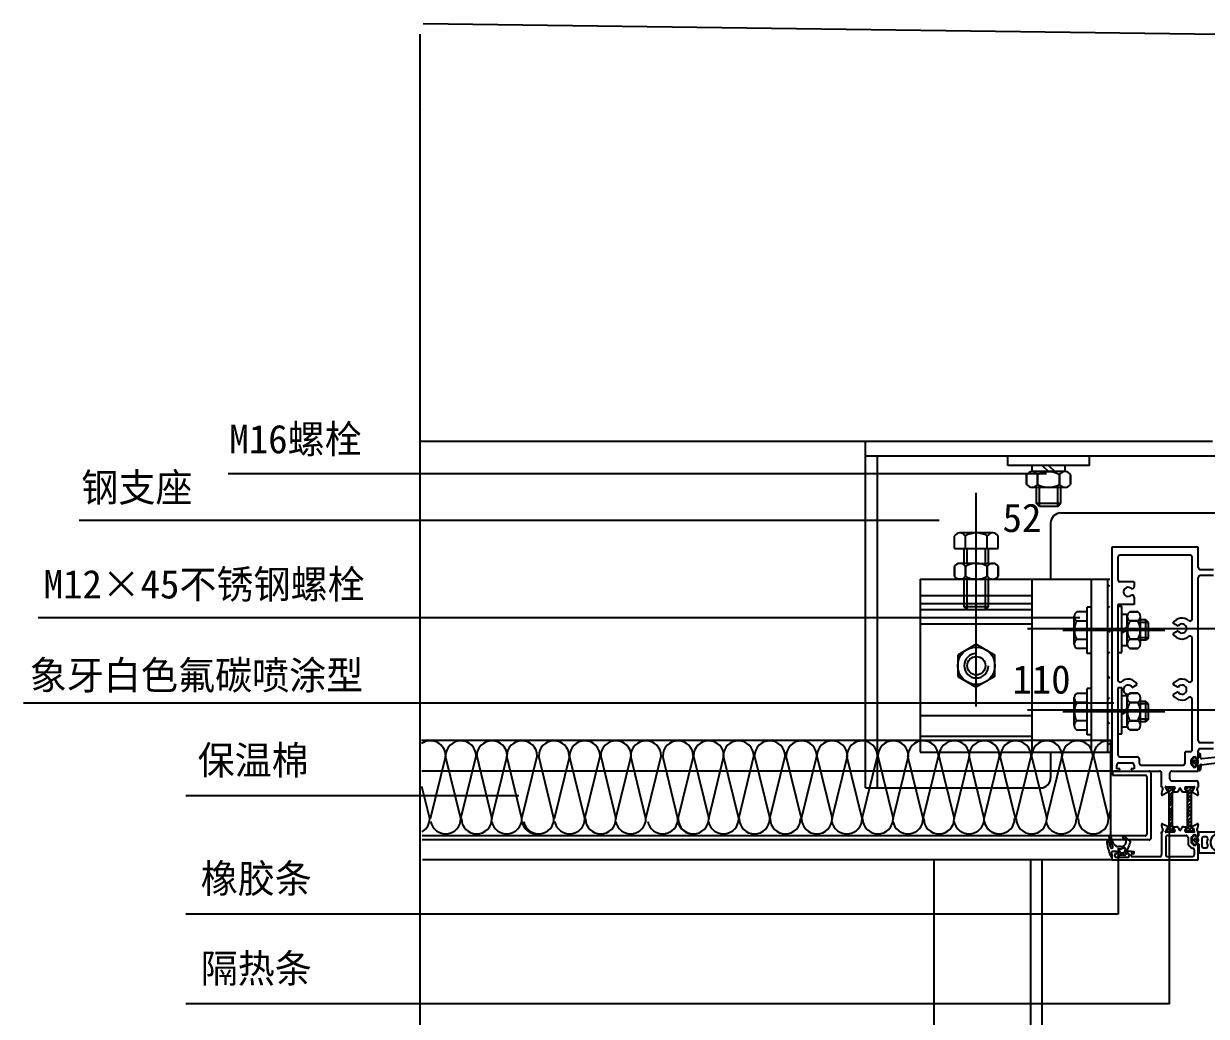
# Model space of a CAD drawing. Header units: metres. Extents: x -8118 to 8780, y 3552 to 5232.
# Drawn here: x 7690 to 8271, y 4744 to 5232 of the extents above; entities that cross this region are included whole.
import ezdxf

# ---------------------------------------------------------------- set-up
doc = ezdxf.new("R2010")
doc.units = ezdxf.units.M
for name, color, linetype in [('1', 1, 'Continuous'), ('10', 1, 'Continuous'), ('3', 5, 'Continuous'), ('4', 4, 'Continuous'), ('DIM', 4, 'Continuous'), ('GOMMA', 3, 'Continuous'), ('GROSSA', 4, 'Continuous'), ('型材', 1, 'Continuous'), ('填充', 1, 'Continuous'), ('胶条', 6, 'Continuous'), ('隔热条', 3, 'Continuous')]:
    doc.layers.add(name, color=color, linetype=linetype)

# ---------------------------------------------------------------- blocks, each defined once
blk = doc.blocks.new('14')
blk.add_line((6720.41, -286.02), (6720.41, -284.07))
blk.add_arc((6735.07, -284.47), 0.5, 149.98, 175.34)
blk.add_arc((6735.07, -284.47), 0.5, 149.98, 175.34)
at = {"layer": '10'}
blk.add_line((6720.61, -290.11), (6720.61, -294.47), dxfattribs=at)
at = {"layer": '10', "color": 6}
blk.add_line((6730.28, -294.47), (6730.16, -294.47), dxfattribs=at)
at = {"layer": '3', "color": 6, "linetype": 'Continuous'}
for centre, radius, start, end in [((6728.24, -284.72), 0.77, 275.95, 57.9), ((6728.28, -289.24), 3.61, 150.11, 209.89), ((6731.07, -289.27), 4.69, 126.04, 233.96), ((6730.73, -289.27), 4.34, 131.21, 228.86), ((6731.97, -289.24), 2.7, 92.55, 267.45), ((6728.25, -293.82), 0.77, 302.1, 84.05)]:
    blk.add_arc(centre, radius, start, end, dxfattribs=at)
at = {"layer": 'GOMMA', "color": 6}
for p, q in [((6720.61, -286.02), (6720.61, -284.07)), ((6720.61, -284.07), (6728.64, -284.07)), ((6730.16, -283.94), (6730.16, -285.07)), ((6734.17, -283.94), (6730.16, -283.94)), ((6734.46, -284), (6734.17, -283.94)), ((6734.46, -284), (6734.17, -283.94)), ((6734.46, -284), (6734.46, -284)), ((6734.46, -284), (6734.46, -284)), ((6734.46, -284), (6734.46, -284)), ((6734.46, -284), (6734.46, -284)), ((6734.49, -286.02), (6734.58, -284.43)), ((6730.16, -285.07), (6727.87, -286)), ((6734.69, -287.71), (6734.69, -288.42)), ((6734.71, -286.38), (6735.31, -286.68)), ((6734.71, -289.76), (6735.31, -289.46)), ((6736.29, -288.82), (6735.09, -288.82)), ((6736.13, -288.07), (6735.13, -288.07)), ((6735.98, -286.23), (6736.19, -286.01)), ((6735.98, -289.91), (6736.19, -290.12)), ((6736.48, -285.89), (6736.56, -285.89)), ((6736.48, -290.24), (6736.56, -290.24)), ((6736.69, -288.42), (6736.69, -287.71)), ((6736.84, -286.01), (6737.37, -286.55)), ((6736.84, -290.12), (6737.37, -289.59)), ((6737.49, -289.3), (6737.49, -286.83)), ((6726.38, -294.47), (6720.61, -294.47)), ((6730.28, -294.47), (6734.49, -294.47))]:
    blk.add_line(p, q, dxfattribs=at)
at = {"layer": 'GOMMA'}
blk.add_line((6734.49, -290.11), (6734.49, -294.47), dxfattribs=at)
at = {"layer": 'GOMMA', "color": 6}
for points in [[(6725.14, -287.44, 0.41), (6724.24, -286.54), (6722.99, -286.54, 0.41), (6722.09, -287.44), (6722.09, -291.04, 0.41), (6722.99, -291.94), (6724.24, -291.94, 0.41), (6725.14, -291.04)], [(6731.85, -286.54), (6732.52, -286.54, -0.41), (6733.42, -287.44), (6733.42, -291.04, -0.41), (6732.52, -291.94), (6731.85, -291.94)]]:
    blk.add_lwpolyline(points, format="xyb", dxfattribs=at)
for points in [[(6728.66, -294.47), (6728.64, -294.47), (6726.38, -294.47)], [(6727.87, -292.54), (6730.16, -293.47), (6730.16, -294.47)]]:
    blk.add_lwpolyline(points, dxfattribs=at)
for centre, radius, start, end in [((6734.46, -284.2), 0.2, 352.16, 90), ((6735.07, -284.47), 0.5, 149.98, 175.34), ((6734.89, -286.02), 0.4, 180, 243.43), ((6734.89, -290.11), 0.4, 116.57, 180), ((6735.09, -287.71), 0.4, 90, 180), ((6735.09, -288.42), 0.4, 180, 270), ((6735.49, -286.22), 0.49, 248.5, 359.37), ((6735.49, -289.81), 0.4, 13.48, 116.57), ((6736.27, -289.63), 0.4, 193.48, 224.62), ((6736.48, -286.29), 0.4, 90, 135.38), ((6736.48, -289.84), 0.4, 224.62, 270), ((6736.29, -287.71), 0.4, 0, 90), ((6736.29, -288.42), 0.4, 270, 360), ((6736.56, -286.29), 0.4, 44.98, 90), ((6736.56, -289.84), 0.4, 270, 315.02), ((6737.09, -286.83), 0.4, 0, 44.98), ((6737.09, -289.3), 0.4, 315.02, 0)]:
    blk.add_arc(centre, radius, start, end, dxfattribs=at)
at = {"layer": '胶条'}
for p, q in [((6717.61, -289.3), (6717.61, -286.83)), ((6718.27, -286.01), (6717.73, -286.55)), ((6718.27, -290.12), (6717.73, -289.59)), ((6718.41, -288.42), (6718.41, -287.71)), ((6718.63, -285.89), (6718.55, -285.89)), ((6718.63, -290.24), (6718.55, -290.24)), ((6718.81, -287.31), (6720.01, -287.31)), ((6718.81, -288.82), (6720.01, -288.82)), ((6719.12, -286.23), (6718.91, -286.01)), ((6718.98, -288.07), (6719.98, -288.07)), ((6719.41, -287.91), (6719.41, -288.27)), ((6720.39, -286.38), (6719.79, -286.68)), ((6720.39, -289.76), (6719.79, -289.46)), ((6720.41, -287.71), (6720.41, -288.42))]:
    blk.add_line(p, q, dxfattribs=at)
for centre, start, end in [((6718.01, -289.3), 180, 224.98), ((6718.55, -286.29), 90, 135.02), ((6718.55, -289.84), 224.98, 270), ((6718.81, -287.71), 90, 180), ((6718.81, -288.42), 180, 270), ((6718.63, -286.29), 44.62, 90), ((6718.63, -289.84), 270, 315.38), ((6719.61, -286.32), 193.48, 296.57), ((6719.61, -289.81), 63.43, 166.52), ((6720.01, -287.71), 360, 90), ((6720.01, -288.42), 270, 360), ((6720.21, -286.02), 296.57, 0), ((6720.21, -290.11), 360, 63.43)]:
    blk.add_arc(centre, 0.4, start, end, dxfattribs=at)

msp = doc.modelspace()

# ---------------------------------------------------------------- hatches: boundary and pattern name
at = {"layer": 'DIM'}
h = msp.add_hatch(dxfattribs=at)
h.set_pattern_fill('ANSI37', scale=5)
h.paths.add_polyline_path([(8222.39, 4873.77), (8223.39, 4873.77), (8223.39, 4916.27), (8222.39, 4916.27)])
h.paths.add_polyline_path([(8222.39, 4916.27), (8223.39, 4916.27), (8223.39, 4958.77), (8222.39, 4958.77)])
at = {"layer": '隔热条'}
h = msp.add_hatch(dxfattribs=at)
h.set_pattern_fill('ANSI38', scale=0.4)
h.paths.add_polyline_path([(8255.37, 4835.5), (8255.37, 4835.14, -0.41), (8254.97, 4834.74), (8251.57, 4834.74, -0.41), (8251.17, 4835.14), (8251.17, 4835.5), (8251.87, 4836.72), (8251.94, 4836.72, 0.58), (8252.1, 4837.03), (8252.07, 4837.07), (8252.21, 4837.3, 0.13), (8252.37, 4837.9), (8252.37, 4853.58, 0.13), (8252.21, 4854.18), (8252.07, 4854.41), (8252.1, 4854.45, 0.58), (8251.94, 4854.76), (8251.87, 4854.76), (8251.17, 4855.98), (8251.17, 4856.34, -0.41), (8251.56, 4856.74), (8254.98, 4856.74, -0.41), (8255.37, 4856.34), (8255.37, 4855.98), (8254.81, 4855.02), (8254.53, 4854.54, 0.09), (8254.5, 4854.48), (8254.33, 4854.18, 0.13), (8254.17, 4853.58), (8254.17, 4837.9, 0.13), (8254.33, 4837.3), (8254.5, 4837, 0.09), (8254.53, 4836.93), (8254.81, 4836.46)])
h = msp.add_hatch(dxfattribs=at)
h.set_pattern_fill('ANSI38', scale=0.4)
h.paths.add_polyline_path([(8261.61, 4853.58, 0.13), (8261.45, 4854.18), (8261.28, 4854.48, 0.09), (8261.25, 4854.54), (8260.96, 4855.02), (8260.41, 4855.98), (8260.41, 4856.34, -0.41), (8260.8, 4856.74), (8264.22, 4856.74, -0.41), (8264.61, 4856.34), (8264.61, 4855.98), (8263.91, 4854.76), (8263.84, 4854.76, 0.58), (8263.68, 4854.45), (8263.7, 4854.41), (8263.57, 4854.18, 0.13), (8263.41, 4853.58), (8263.41, 4837.9, 0.13), (8263.57, 4837.3), (8263.7, 4837.07), (8263.68, 4837.03, 0.58), (8263.84, 4836.72), (8263.91, 4836.72), (8264.61, 4835.5), (8264.61, 4835.14, -0.41), (8264.21, 4834.74), (8260.81, 4834.74, -0.41), (8260.41, 4835.14), (8260.41, 4835.5), (8260.96, 4836.46), (8261.25, 4836.93, 0.09), (8261.28, 4837), (8261.45, 4837.3, 0.13), (8261.61, 4837.9)])

# ---------------------------------------------------------------- linework, layer by layer
for p, q in [((8103.39, 5019.3), (8444.29, 5019.3)), ((8182.6, 5010.07), (8182.6, 5005.34)), ((8182.6, 5005.34), (8182.6, 5010.07)), ((8201.48, 5011.57), (8185.3, 5011.58)), ((8188, 5005.34), (8188, 5010.07)), ((8188, 5010.07), (8188, 5005.34)), ((8198.78, 5010.07), (8198.78, 5005.34)), ((8198.78, 5005.34), (8198.78, 5010.07)), ((8204.17, 5010.07), (8204.17, 5005.34)), ((8204.17, 5005.34), (8204.17, 5010.07)), ((8157.89, 4896.25), (8157.89, 5001.1)), ((8201.58, 5003.84), (8185.04, 5003.84)), ((8201.58, 5003.84), (8185.04, 5003.84)), ((8187.39, 4995.97), (8187.39, 5003.84)), ((8188.89, 4994.47), (8188.89, 5003.84)), ((8197.89, 4994.47), (8197.89, 5003.84)), ((8199.39, 4995.97), (8199.39, 5003.84)), ((8199.39, 4995.97), (8187.39, 4995.97)), ((8188.89, 4994.47), (8187.39, 4995.97)), ((8197.89, 4994.47), (8199.39, 4995.97)), ((8197.89, 4994.47), (8188.89, 4994.47)), ((8147.1, 4973.77), (8147.1, 4979.99)), ((8166.08, 4981.49), (8149.54, 4981.49)), ((8152.5, 4973.77), (8152.5, 4979.99)), ((8163.28, 4973.77), (8163.28, 4979.99)), ((8168.67, 4973.77), (8168.67, 4979.99)), ((8151.89, 4966.49), (8151.89, 4973.77)), ((8153.39, 4966.49), (8153.39, 4973.77)), ((8162.39, 4966.49), (8162.39, 4973.77)), ((8163.89, 4966.49), (8163.89, 4973.77)), ((8266.89, 4974.54), (8224.39, 4974.54)), ((8224.39, 4974.54), (8224.39, 4934.94)), ((8266.89, 4964.54), (8266.89, 4974.54)), ((8157.89, 4966.49), (8149.54, 4966.49)), ((8157.89, 4966.49), (8166.23, 4966.49)), ((8227.39, 4969.54), (8227.39, 4958.54)), ((8262.89, 4970.54), (8228.39, 4970.54)), ((8263.89, 4939.21), (8263.89, 4969.54)), ((8147.1, 4960.27), (8147.1, 4964.99)), ((8147.1, 4964.99), (8147.1, 4960.27)), ((8152.5, 4964.99), (8152.5, 4960.27)), ((8152.5, 4960.27), (8152.5, 4964.99)), ((8163.28, 4960.27), (8163.28, 4964.99)), ((8163.28, 4964.99), (8163.28, 4960.27)), ((8168.67, 4964.99), (8168.67, 4960.27)), ((8168.67, 4960.27), (8168.67, 4964.99)), ((8267.89, 4963.54), (8274.39, 4963.54)), ((8274.39, 4960.54), (8267.89, 4960.54)), ((8157.89, 4958.77), (8148.66, 4958.77)), ((8153.39, 4943.77), (8153.39, 4958.77)), ((8157.89, 4958.77), (8167.11, 4958.77)), ((8162.39, 4943.77), (8162.39, 4958.77)), ((8235.39, 4957.54), (8228.39, 4957.54)), ((8235.39, 4957.54), (8235.39, 4955.1)), ((8266.89, 4879.54), (8266.89, 4959.54)), ((8235.39, 4949.98), (8235.39, 4946.3)), ((8227.39, 4946.3), (8227.39, 4909.21)), ((8235.39, 4946.3), (8227.39, 4946.3)), ((8256.94, 4935.66), (8254.43, 4937.11)), ((8353.47, 4934.42), (8182.98, 4934.42)), ((8200.38, 4933.77), (8250.49, 4933.77)), ((8224.39, 4936.29), (8224.39, 4864.54)), ((8256.94, 4933.41), (8254.43, 4931.96)), ((8263.89, 4909.21), (8263.89, 4929.87)), ((8227.39, 4905.48), (8227.39, 4872.54)), ((8234.34, 4905.66), (8236.85, 4907.11)), ((8256.94, 4905.66), (8254.43, 4907.11)), ((8256.94, 4903.41), (8254.43, 4901.96)), ((8263.89, 4875.04), (8263.89, 4899.87)), ((8353.47, 4894.42), (8182.98, 4894.42)), ((8200.38, 4893.77), (8250.49, 4893.77)), ((7885.43, 4879.76), (8223.88, 4879.76)), ((8223.88, 4832.76), (8223.88, 4879.76)), ((8260.39, 4868.54), (8260.39, 4874.04)), ((8262.89, 4874.04), (8260.39, 4874.04)), ((8266.89, 4871.16), (8266.89, 4874.54)), ((8266.89, 4871.16), (8266.89, 4874.54)), ((8267.12, 4873.1), (8267.12, 4873.1)), ((8267.12, 4873.1), (8267.12, 4873.1)), ((8267.89, 4878.54), (8274.39, 4878.54)), ((8274.39, 4875.54), (8267.89, 4875.54)), ((8226.89, 4865.74), (8226.89, 4867.54)), ((8227.89, 4868.54), (8234.39, 4868.54)), ((8228.39, 4871.54), (8236.89, 4871.54)), ((8235.39, 4867.54), (8235.39, 4865.74)), ((8238.89, 4867.54), (8259.39, 4867.54)), ((8263.39, 4868.04), (8263.39, 4870.04)), ((8263.89, 4870.54), (8263.89, 4870.54)), ((8263.89, 4867.54), (8263.89, 4867.54)), ((8264.39, 4871.54), (8265.39, 4871.54)), ((8264.39, 4871.04), (8264.39, 4871.54)), ((8265.89, 4870.79), (8265.89, 4871.04)), ((8265.89, 4867.29), (8265.89, 4867.04)), ((8266.78, 4870.91), (8266.18, 4870.61)), ((8266.78, 4867.17), (8266.18, 4867.47)), ((8224.39, 4864.54), (7885.54, 4864.54)), ((8224.72, 4864.54), (8224.72, 4862.54)), ((8224.72, 4864.54), (8242.72, 4864.54)), ((8224.72, 4862.54), (8240.72, 4862.54)), ((8228.39, 4865.74), (8226.89, 4865.74)), ((8228.39, 4865.24), (8228.39, 4865.74)), ((8233.89, 4865.74), (8233.89, 4865.24)), ((8235.39, 4865.74), (8233.89, 4865.74)), ((8233.89, 4865.24), (8234.59, 4864.54)), ((8234.59, 4864.54), (8247.89, 4864.54)), ((8248.89, 4856.74), (8248.89, 4863.54)), ((8252.89, 4860.74), (8252.89, 4863.53)), ((8253.89, 4864.53), (8266.89, 4864.54)), ((8264.39, 4867.04), (8264.39, 4866.54)), ((8264.39, 4866.54), (8265.39, 4866.54)), ((8266.89, 4864.54), (8266.89, 4867.04)), ((8266.89, 4866.99), (8266.89, 4864.54)), ((8266.89, 4866.99), (8266.89, 4865.45)), ((8249.06, 4856.74), (8248.89, 4856.74)), ((8253.89, 4859.74), (8265.89, 4859.74)), ((8266.72, 4856.74), (8266.89, 4856.74)), ((8240.72, 4832.76), (7885.78, 4832.76)), ((8248.89, 4833.94), (8248.89, 4834.74)), ((8249.06, 4834.74), (8248.89, 4834.74)), ((8248.89, 4834.74), (8248.89, 4823.54)), ((8263.39, 4832.24), (8263.39, 4829.24)), ((8263.39, 4832.24), (8263.89, 4832.24)), ((8263.89, 4834.74), (8264.04, 4834.74)), ((8264.39, 4833.24), (8265.39, 4833.24)), ((8264.39, 4832.74), (8264.39, 4833.24)), ((8264.89, 4835.59), (8264.89, 4835.59)), ((8265.89, 4832.49), (8265.89, 4832.74)), ((8266.78, 4832.61), (8266.18, 4832.31)), ((8266.72, 4834.74), (8266.89, 4834.74)), ((8266.89, 4832.79), (8266.89, 4834.74)), ((8266.89, 4832.79), (8266.89, 4834.33)), ((8242.72, 4830.76), (7885.79, 4830.76)), ((8250.89, 4831.94), (8250.89, 4823.54)), ((8261.89, 4831.94), (8261.89, 4828.74)), ((8263.39, 4829.24), (8263.89, 4829.24)), ((8263.89, 4826.74), (8264.04, 4826.74)), ((8264.39, 4828.74), (8264.39, 4828.24)), ((8264.39, 4828.24), (8265.39, 4828.24)), ((8265.89, 4828.99), (8265.89, 4828.74)), ((8266.78, 4828.87), (8266.18, 4829.17)), ((8266.89, 4821.04), (8266.89, 4828.69)), ((8224.39, 4821.04), (7885.86, 4821.04)), ((8137.16, 4601.63), (8137.16, 4821.04)), ((8190.16, 4601.63), (8190.16, 4821.04)), ((8224.39, 4823.65), (8224.39, 4824.8)), ((8224.39, 4823.65), (8224.39, 4824.8)), ((8224.39, 4823.65), (8224.39, 4821.54)), ((8224.39, 4823.65), (8224.39, 4821.04)), ((8224.39, 4821.04), (8266.89, 4821.04)), ((8226.79, 4825), (8224.59, 4825)), ((8226.79, 4825), (8224.59, 4825)), ((8227, 4824.95), (8224.73, 4825.05)), ((8225.89, 4822.79), (8225.89, 4823.5)), ((8227.19, 4824), (8226.39, 4824)), ((8226.39, 4822.29), (8232.39, 4822.29)), ((8227.1, 4824.95), (8227, 4824.95)), ((8227.39, 4824.2), (8227.39, 4824.4)), ((8231.39, 4824.2), (8231.39, 4824.4)), ((8231.39, 4824.2), (8231.39, 4824.4)), ((8232.39, 4824), (8231.59, 4824)), ((8233.88, 4825), (8231.99, 4825)), ((8232.89, 4822.79), (8232.89, 4823.5)), ((8233.88, 4825), (8235.19, 4825)), ((8233.89, 4823.04), (8233.89, 4823.5)), ((8234.89, 4824), (8234.39, 4824)), ((8234.39, 4822.54), (8247.89, 4822.54)), ((8235.39, 4824.5), (8235.39, 4824.8)), ((8251.89, 4822.54), (8264.04, 4822.54)), ((8264.89, 4825.89), (8264.89, 4823.39)), ((8264.89, 4825.89), (8264.89, 4825.89)), ((8264.89, 4823.39), (8264.89, 4823.39))]:
    msp.add_line(p, q)
msp.add_lwpolyline([(8263.41, 4837.9, 0.13), (8263.57, 4837.3), (8264.61, 4835.5), (8264.61, 4835.14, -0.41), (8264.21, 4834.74), (8260.81, 4834.74, -0.41), (8260.41, 4835.14), (8260.41, 4835.5), (8261.45, 4837.3, 0.13), (8261.61, 4837.9), (8261.61, 4853.58, 0.13), (8261.45, 4854.18), (8260.41, 4855.98), (8260.41, 4856.34, -0.41), (8260.81, 4856.74), (8264.21, 4856.74, -0.41), (8264.61, 4856.34), (8264.61, 4855.98), (8263.57, 4854.18, 0.13), (8263.41, 4853.58)], format="xyb", close=True)
for centre, radius, start, end in [((8185.3, 5008.41), 3.16, 31.49, 148.51), ((8193.39, 5001.12), 10.44, 58.91, 121.09), ((8201.48, 5008.4), 3.17, 31.77, 148.23), ((8185.3, 5006.99), 3.16, 211.49, 328.51), ((8193.39, 5014.28), 10.44, 238.91, 301.09), ((8201.48, 5007.01), 3.17, 211.77, 328.23), ((8149.8, 4978.34), 3.16, 31.49, 148.51), ((8157.89, 4971.05), 10.44, 58.91, 121.09), ((8165.98, 4978.32), 3.17, 31.77, 148.23), ((8149.8, 4963.34), 3.16, 31.49, 148.51), ((8157.89, 4956.05), 10.44, 90, 121.09), ((8157.89, 4956.05), 10.44, 58.91, 90), ((8165.98, 4963.34), 3.16, 31.49, 148.51), ((8228.39, 4969.54), 1, 90, 180), ((8262.89, 4969.54), 1, 0, 90), ((8149.8, 4961.92), 3.16, 211.49, 328.51), ((8157.89, 4969.21), 10.44, 238.91, 270), ((8157.89, 4969.21), 10.44, 270, 301.09), ((8165.98, 4961.92), 3.16, 211.49, 328.51), ((8267.89, 4964.54), 1, 180, 270), ((8267.89, 4959.54), 1, 90, 180), ((8228.39, 4958.54), 1, 180, 270), ((8232.39, 4952.54), 2.25, 52.02, 307.98), ((8234.39, 4955.1), 1, 232.02, 0), ((8234.39, 4949.98), 1, 0, 127.98), ((8258.89, 4934.54), 5.15, 49.43, 150), ((8258.89, 4934.54), 2.25, 210, 150), ((8262.89, 4939.21), 1, 229.43, 0), ((8258.89, 4934.54), 5.15, 210, 310.57), ((8262.89, 4929.87), 1, 0, 130.57), ((8228.39, 4909.21), 1, 180, 310.57), ((8232.39, 4904.54), 5.15, 30, 130.57), ((8258.89, 4904.54), 5.15, 49.43, 150), ((8262.89, 4909.21), 1, 229.43, 0), ((8232.39, 4904.54), 2.25, 30, 307.65), ((8258.89, 4904.54), 5.15, 210, 310.57), ((8258.89, 4904.54), 2.25, 210, 150), ((8262.89, 4899.87), 1, 0, 130.57), ((8267.89, 4879.54), 1, 180, 270), ((8262.89, 4875.04), 1, 270, 0), ((8267.89, 4874.54), 1, 90, 180), ((8227.89, 4867.54), 1, 90, 180), ((8228.39, 4872.54), 1, 180, 270), ((8234.39, 4867.54), 1, 0, 90), ((8236.89, 4870.54), 1, 0, 90), ((8238.89, 4868.54), 1, 180, 270), ((8259.39, 4868.54), 1, 270, 0), ((8263.89, 4870.04), 0.5, 90, 180), ((8263.89, 4868.04), 0.5, 180, 270), ((8263.89, 4871.04), 0.5, 270, 0), ((8263.89, 4867.04), 0.5, 0, 90), ((8265.39, 4871.04), 0.5, 0, 90), ((8266.09, 4870.79), 0.2, 180, 296.57), ((8266.09, 4867.29), 0.2, 63.43, 180), ((8266.69, 4871.09), 0.2, 296.57, 0), ((8266.69, 4866.99), 0.2, 0, 63.43), ((8247.89, 4863.54), 1, 0, 90), ((8253.89, 4863.53), 1, 90.03, 180), ((8265.39, 4867.04), 0.5, 270, 0), ((8266.51, 4865.44), 0.5, 329.98, 355.34), ((8253.89, 4860.74), 1, 180, 270), ((8265.89, 4858.74), 1, 0, 90), ((8251.89, 4831.94), 1, 90, 180), ((8263.89, 4832.74), 0.5, 270, 0), ((8264.04, 4835.59), 0.85, 0, 90), ((8264.04, 4835.59), 0.85, 270, 360), ((8265.39, 4832.74), 0.5, 0, 90), ((8266.09, 4832.49), 0.2, 180, 296.57), ((8266.69, 4832.79), 0.2, 296.57, 0), ((8262.89, 4828.74), 1, 180, 270), ((8263.89, 4827.74), 1, 180, 270), ((8263.89, 4828.74), 0.5, 0, 90), ((8264.04, 4825.89), 0.85, 0, 90), ((8265.39, 4828.74), 0.5, 270, 0), ((8266.09, 4828.99), 0.2, 63.43, 180), ((8266.69, 4828.69), 0.2, 0, 63.43), ((8224.26, 4822.55), 0.2, 205.42, 6.6), ((8224.59, 4824.8), 0.2, 90, 180), ((8224.59, 4824.8), 0.2, 90, 180), ((8226.39, 4823.5), 0.5, 90, 180), ((8226.39, 4822.79), 0.5, 180, 270), ((8226.79, 4824.4), 0.6, 360, 90), ((8227.1, 4824.75), 0.2, 26.57, 90), ((8227.19, 4824.2), 0.2, 270, 360), ((8231.99, 4824.4), 0.6, 90, 180), ((8231.99, 4824.4), 0.6, 90, 180), ((8231.59, 4824.2), 0.2, 180, 270), ((8232.39, 4823.5), 0.5, 0, 90), ((8232.39, 4822.79), 0.5, 270, 0), ((8234.39, 4823.5), 0.5, 90, 180), ((8234.39, 4823.04), 0.5, 180, 270), ((8234.89, 4824.5), 0.5, 270, 0), ((8235.19, 4824.8), 0.2, 0, 90), ((8247.89, 4823.54), 1, 270, 0), ((8251.89, 4823.54), 1, 180, 270), ((8264.04, 4823.39), 0.85, 270, 0)]:
    msp.add_arc(centre, radius, start, end)
at = {"layer": '1'}
for p, q in [((7886.21, 5231.52), (8277.28, 5226.4)), ((7884.58, 5226.42), (7884.58, 4885.31)), ((7885.79, 5189.52), (7885.79, 5189.52)), ((8273.84, 5026.42), (7885.06, 5026.42)), ((7884.58, 4885.31), (7884.58, 4342.68)), ((8266.89, 4864.54), (8266.89, 4866.99)), ((8266.89, 4834.74), (8266.89, 4832.78)), ((8184.66, 4601.63), (8184.66, 4821.04))]:
    msp.add_line(p, q, dxfattribs=at)
for centre, start, end in [((8240.72, 4861.54), 0, 90), ((8242.72, 4863.54), 0, 90), ((8240.72, 4833.76), 270, 0), ((8260.89, 4831.94), 0, 90), ((8242.72, 4831.76), 270, 0)]:
    msp.add_arc(centre, 1, start, end, dxfattribs=at)
at = {"layer": '10'}
for p, q in [((8192.38, 5010.5), (7790.47, 5010.5)), ((8139.66, 4987.51), (7717.24, 4987.51)), ((8208.68, 4939.78), (7697.12, 4939.78)), ((8225.35, 4897.85), (7690.05, 4897.85)), ((7933.21, 4852.34), (7769.65, 4852.34)), ((8252.83, 4750.23), (8252.83, 4840.73)), ((8227.61, 4826.76), (8227.61, 4794.36)), ((8227.61, 4794.36), (7769.65, 4794.36)), ((8252.83, 4750.23), (7769.65, 4750.23))]:
    msp.add_line(p, q, dxfattribs=at)
at = {"layer": '3'}
for p, q in [((8227.39, 4945.52), (8229.39, 4945.52)), ((8229.39, 4922.77), (8229.39, 4945.52)), ((8237.2, 4942.76), (8233.26, 4942.76)), ((8233.26, 4942.76), (8237.2, 4942.76)), ((8232.01, 4941.46), (8229.39, 4941.46)), ((8232.01, 4926.08), (8232.01, 4941.46)), ((8233.26, 4938.26), (8237.2, 4938.26)), ((8237.2, 4938.26), (8233.26, 4938.26)), ((8238.45, 4926.95), (8238.45, 4940.72)), ((8238.45, 4926.95), (8238.45, 4940.72)), ((8241.14, 4938.77), (8238.45, 4938.77)), ((8242.39, 4937.52), (8238.45, 4937.52)), ((8242.39, 4937.52), (8241.14, 4938.77)), ((8241.14, 4928.77), (8241.14, 4938.77)), ((8242.39, 4930.02), (8242.39, 4937.52)), ((8232.01, 4935.19), (8229.39, 4933.77)), ((8232.01, 4933.77), (8229.39, 4932.35)), ((8232.01, 4926.08), (8229.39, 4926.08)), ((8237.2, 4929.28), (8233.26, 4929.28)), ((8233.26, 4929.28), (8237.2, 4929.28)), ((8242.39, 4930.02), (8238.45, 4930.02)), ((8241.14, 4928.77), (8238.45, 4928.77)), ((8242.39, 4930.02), (8241.14, 4928.77)), ((8227.39, 4922.77), (8229.39, 4922.77)), ((8237.2, 4924.78), (8233.26, 4924.78)), ((8233.26, 4924.78), (8237.2, 4924.78)), ((8227.39, 4905.52), (8229.39, 4905.52)), ((8229.39, 4882.77), (8229.39, 4905.52)), ((8233.26, 4902.76), (8237.2, 4902.76)), ((8237.2, 4902.76), (8233.26, 4902.76)), ((8232.01, 4901.46), (8229.39, 4901.46)), ((8232.01, 4886.08), (8232.01, 4901.46)), ((8237.2, 4898.26), (8233.26, 4898.26)), ((8233.26, 4898.26), (8237.2, 4898.26)), ((8238.45, 4886.95), (8238.45, 4900.72)), ((8238.45, 4886.95), (8238.45, 4900.72)), ((8241.14, 4898.77), (8238.45, 4898.77)), ((8242.39, 4897.52), (8238.45, 4897.52)), ((8242.39, 4897.52), (8241.14, 4898.77)), ((8241.14, 4888.77), (8241.14, 4898.77)), ((8242.39, 4890.02), (8242.39, 4897.52)), ((8232.01, 4895.19), (8229.39, 4893.77)), ((8232.01, 4893.77), (8229.39, 4892.35)), ((8232.01, 4886.08), (8229.39, 4886.08)), ((8233.26, 4889.28), (8237.2, 4889.28)), ((8237.2, 4889.28), (8233.26, 4889.28)), ((8233.26, 4884.78), (8237.2, 4884.78)), ((8237.2, 4884.78), (8233.26, 4884.78)), ((8242.39, 4890.02), (8238.45, 4890.02)), ((8241.14, 4888.77), (8238.45, 4888.77)), ((8242.39, 4890.02), (8241.14, 4888.77)), ((8227.39, 4882.77), (8229.39, 4882.77))]:
    msp.add_line(p, q, dxfattribs=at)
for centre, radius, start, end in [((8234.64, 4940.51), 2.63, 121.49, 238.51), ((8235.82, 4940.51), 2.63, 301.49, 58.51), ((8240.72, 4933.77), 8.7, 148.91, 211.09), ((8229.75, 4933.77), 8.7, 328.91, 31.09), ((8234.66, 4927.03), 2.64, 121.77, 238.23), ((8235.81, 4927.03), 2.64, 301.77, 58.23), ((8234.64, 4900.51), 2.63, 121.49, 238.51), ((8235.82, 4900.51), 2.63, 301.49, 58.51), ((8240.72, 4893.77), 8.7, 148.91, 211.09), ((8229.75, 4893.77), 8.7, 328.91, 31.09), ((8234.66, 4887.03), 2.64, 121.77, 238.23), ((8235.81, 4887.03), 2.64, 301.77, 58.23)]:
    msp.add_arc(centre, radius, start, end, dxfattribs=at)
at = {"layer": '4'}
for p, q in [((8241.72, 4833.76), (8241.72, 4861.54)), ((8243.72, 4831.76), (8243.72, 4863.54))]:
    msp.add_line(p, q, dxfattribs=at)
at = {"layer": 'DIM'}
for p, q in [((8103.39, 4856.27), (8103.39, 5026.42)), ((8109.39, 4856.27), (8109.39, 5019.3)), ((8173.39, 5014.65), (8173.39, 5018.65)), ((8213.39, 5014.65), (8213.39, 5018.65)), ((8213.39, 5014.65), (8173.39, 5014.65)), ((8185.3, 5011.58), (8185.3, 5014.65)), ((8190.26, 5014.65), (8193.33, 5011.57)), ((8193.39, 5014.65), (8196.47, 5011.57)), ((8201.48, 5011.57), (8201.48, 5014.65)), ((8199.39, 4991.27), (8348.29, 4991.27)), ((8194.39, 4986.27), (8194.39, 4958.77)), ((8147.1, 4973.77), (8168.67, 4973.77)), ((8151.89, 4973.77), (8163.89, 4973.77)), ((8130.39, 4958.77), (8223.39, 4958.77)), ((8130.39, 4958.77), (8130.39, 4873.77)), ((8151.89, 4945.27), (8151.89, 4958.77)), ((8163.89, 4945.27), (8163.89, 4958.77)), ((8185.39, 4873.77), (8185.39, 4958.77)), ((8214.39, 4873.77), (8214.39, 4958.77)), ((8222.39, 4873.77), (8222.39, 4958.77)), ((8130.39, 4950.77), (8185.39, 4950.77)), ((8130.39, 4946.77), (8185.39, 4946.77)), ((8185.39, 4943.77), (8130.39, 4943.77)), ((8163.89, 4945.27), (8151.89, 4945.27)), ((8153.39, 4943.77), (8151.89, 4945.27)), ((8162.39, 4943.77), (8163.89, 4945.27)), ((8212.4, 4942.69), (8207.21, 4942.69)), ((8214.4, 4945.08), (8212.4, 4945.08)), ((8212.4, 4922.33), (8212.4, 4945.08)), ((8130.39, 4936.77), (8185.39, 4936.77)), ((8205.96, 4926.88), (8205.96, 4940.66)), ((8212.4, 4938.2), (8207.21, 4938.2)), ((8157.89, 4926.83), (8148.73, 4921.53)), ((8157.89, 4926.83), (8167.04, 4921.53)), ((8212.4, 4929.21), (8207.21, 4929.21)), ((8148.73, 4921.53), (8148.73, 4911.01)), ((8167.04, 4911.01), (8167.04, 4921.53)), ((8212.4, 4924.72), (8207.21, 4924.72)), ((8214.4, 4922.33), (8212.4, 4922.33)), ((8148.73, 4911.01), (8157.89, 4905.71)), ((8167.04, 4911.01), (8157.89, 4905.71)), ((8212.4, 4902.69), (8207.21, 4902.69)), ((8214.4, 4905.08), (8212.4, 4905.08)), ((8212.4, 4882.33), (8212.4, 4905.08)), ((8205.96, 4886.88), (8205.96, 4900.66)), ((8212.4, 4898.2), (8207.21, 4898.2)), ((8130.39, 4891.77), (8185.39, 4891.77)), ((8212.4, 4889.21), (8207.21, 4889.21)), ((8212.4, 4884.72), (8207.21, 4884.72)), ((8130.39, 4881.77), (8185.39, 4881.77)), ((8214.4, 4882.33), (8212.4, 4882.33)), ((8130.39, 4873.77), (8223.39, 4873.77))]:
    msp.add_line(p, q, dxfattribs=at)
for radius in [9.15, 4.5]:
    msp.add_circle((8157.89, 4916.27), radius, dxfattribs=at)
for centre, radius, start, end in [((8199.39, 4986.27), 5, 90, 180), ((8208.59, 4940.44), 2.63, 121.49, 238.51), ((8214.66, 4933.7), 8.7, 148.91, 211.09), ((8208.6, 4926.96), 2.64, 121.77, 238.23), ((8157.89, 4916.27), 6, 90, 0), ((8208.59, 4900.44), 2.63, 121.49, 238.51), ((8214.66, 4893.7), 8.7, 148.91, 211.09), ((8208.6, 4886.96), 2.64, 121.77, 238.23)]:
    msp.add_arc(centre, radius, start, end, dxfattribs=at)
at = {"layer": 'GOMMA'}
msp.add_line((8227.39, 4864.54), (8225.39, 4864.54), dxfattribs=at)
at = {"layer": 'GROSSA'}
for p, q in [((8194.39, 4873.77), (8194.39, 4861.27)), ((8237.89, 4870.54), (8237.89, 4868.54)), ((8224.39, 4864.54), (8227.69, 4864.54)), ((8227.69, 4864.54), (8228.39, 4865.24)), ((8103.39, 4856.27), (8189.39, 4856.27))]:
    msp.add_line(p, q, dxfattribs=at)
msp.add_arc((8189.39, 4861.27), 5, 270, 0, dxfattribs=at)
at = {"layer": '型材'}
for p, q in [((8249.56, 4855.57), (8249.35, 4856.5)), ((8250.71, 4856.58), (8251.6, 4854.87)), ((8255.19, 4856.74), (8251.17, 4856.74)), ((8254.53, 4854.54), (8255.45, 4856.07)), ((8255.49, 4856.22), (8255.49, 4856.44)), ((8257.89, 4856.25), (8256.68, 4854.24)), ((8259.1, 4854.24), (8257.89, 4856.25)), ((8260.29, 4856.44), (8260.29, 4856.22)), ((8260.33, 4856.07), (8261.25, 4854.54)), ((8264.61, 4856.74), (8260.59, 4856.74)), ((8264.18, 4854.87), (8265.07, 4856.58)), ((8266.43, 4856.5), (8266.22, 4855.57)), ((8266.89, 4858.74), (8266.89, 4856.74)), ((8248.95, 4853.08), (8249.2, 4854.99)), ((8251.8, 4853.98), (8249.37, 4852.77)), ((8251.76, 4854.76), (8251.94, 4854.76)), ((8252.1, 4854.45), (8251.8, 4853.98)), ((8256.68, 4854.24), (8254.7, 4854.24)), ((8261.08, 4854.24), (8259.1, 4854.24)), ((8263.98, 4853.98), (8263.68, 4854.45)), ((8263.84, 4854.76), (8264.01, 4854.76)), ((8266.41, 4852.77), (8263.98, 4853.98)), ((8266.58, 4854.99), (8266.83, 4853.08)), ((8249.2, 4836.49), (8248.95, 4838.4)), ((8249.37, 4838.71), (8251.8, 4837.5)), ((8263.98, 4837.5), (8266.41, 4838.71)), ((8266.83, 4838.4), (8266.58, 4836.49)), ((8249.35, 4834.97), (8249.56, 4835.91)), ((8251.6, 4836.6), (8250.71, 4834.9)), ((8251.17, 4834.74), (8255.19, 4834.74)), ((8251.94, 4836.72), (8251.76, 4836.71)), ((8251.8, 4837.5), (8252.1, 4837.03)), ((8251.89, 4832.94), (8260.89, 4832.94)), ((8255.45, 4835.41), (8254.53, 4836.93)), ((8254.7, 4837.24), (8256.11, 4837.24)), ((8255.49, 4835.04), (8255.49, 4835.25)), ((8256.97, 4836.75), (8257.89, 4835.23)), ((8257.89, 4835.23), (8258.81, 4836.75)), ((8259.66, 4837.24), (8261.08, 4837.24)), ((8260.29, 4835.25), (8260.29, 4835.04)), ((8261.25, 4836.93), (8260.33, 4835.41)), ((8260.59, 4834.74), (8264.61, 4834.74)), ((8263.68, 4837.03), (8263.98, 4837.5)), ((8264.01, 4836.71), (8263.84, 4836.72)), ((8265.07, 4834.9), (8264.18, 4836.6)), ((8266.22, 4835.91), (8266.43, 4834.97))]:
    msp.add_line(p, q, dxfattribs=at)
for centre, radius, start, end in [((8249.06, 4856.44), 0.3, 12.48, 90), ((8249.26, 4855.5), 0.3, 292.92, 12.48), ((8250.92, 4856.7), 0.25, 8, 209.91), ((8255.19, 4856.44), 0.3, 0, 90), ((8255.19, 4856.22), 0.3, 328.92, 0), ((8260.59, 4856.44), 0.3, 90, 180), ((8260.59, 4856.22), 0.3, 180, 211.08), ((8264.85, 4856.7), 0.25, 330.09, 172), ((8266.51, 4855.5), 0.3, 167.52, 247.08), ((8266.72, 4856.44), 0.3, 90, 167.52), ((8249.24, 4853.04), 0.3, 172.48, 294.74), ((8249.5, 4854.95), 0.3, 112.92, 172.48), ((8251.77, 4854.96), 0.2, 207.48, 267.48), ((8251.93, 4854.56), 0.2, 327.48, 87.48), ((8254.7, 4854.44), 0.2, 148.92, 270), ((8261.08, 4854.44), 0.2, 269.98, 31.01), ((8263.85, 4854.56), 0.2, 92.52, 212.52), ((8264, 4854.96), 0.2, 272.52, 332.52), ((8266.28, 4854.95), 0.3, 7.52, 67.08), ((8266.53, 4853.04), 0.3, 245.26, 7.52), ((8249.24, 4838.44), 0.3, 65.26, 187.52), ((8266.53, 4838.44), 0.3, 352.48, 114.74), ((8249.06, 4835.04), 0.3, 270, 347.52), ((8249.5, 4836.53), 0.3, 187.52, 247.08), ((8249.26, 4835.97), 0.3, 347.52, 67.08), ((8250.92, 4834.77), 0.25, 150.09, 352), ((8251.77, 4836.51), 0.2, 92.52, 152.52), ((8251.93, 4836.92), 0.2, 272.52, 32.52), ((8254.7, 4837.04), 0.2, 90, 211.08), ((8255.19, 4835.04), 0.3, 270, 360), ((8255.19, 4835.25), 0.3, 360, 31.08), ((8256.11, 4836.24), 1, 31.08, 90), ((8259.66, 4836.24), 1, 90, 148.92), ((8260.59, 4835.25), 0.3, 148.92, 180), ((8260.59, 4835.04), 0.3, 180, 270), ((8261.08, 4837.04), 0.2, 328.92, 90), ((8263.85, 4836.92), 0.2, 147.48, 267.48), ((8264, 4836.51), 0.2, 27.48, 87.48), ((8264.85, 4834.77), 0.25, 188, 29.91), ((8266.51, 4835.97), 0.3, 112.92, 192.48), ((8266.28, 4836.53), 0.3, 292.92, 352.48), ((8266.72, 4835.04), 0.3, 192.48, 270)]:
    msp.add_arc(centre, radius, start, end, dxfattribs=at)
at = {"layer": '填充'}
for p, q in [((7889.8, 4841.22), (7897.3, 4871.94)), ((7904.76, 4841.22), (7897.26, 4871.94)), ((7904.76, 4841.22), (7912.26, 4871.94)), ((7912.52, 4871.94), (7920.02, 4841.22)), ((7920.02, 4841.22), (7927.52, 4871.94)), ((7934.76, 4841.22), (7927.26, 4871.94)), ((7934.76, 4841.22), (7942.26, 4871.94)), ((7950.49, 4841.22), (7942.99, 4871.94)), ((7950.75, 4841.22), (7958.25, 4871.94)), ((7965.65, 4841.22), (7958.15, 4871.94)), ((7965.65, 4841.22), (7973.15, 4871.94)), ((7973.41, 4871.94), (7980.91, 4841.22)), ((7980.91, 4841.22), (7988.41, 4871.94)), ((7995.65, 4841.22), (7988.15, 4871.94)), ((7995.65, 4841.22), (8003.15, 4871.94)), ((8011.38, 4841.22), (8003.88, 4871.94)), ((8011.46, 4841.22), (8018.96, 4871.94)), ((8018.96, 4871.94), (8026.46, 4841.22)), ((8026.46, 4841.22), (8033.96, 4871.94)), ((8041.2, 4841.22), (8033.7, 4871.94)), ((8041.2, 4841.22), (8048.7, 4871.94)), ((8048.96, 4871.94), (8056.46, 4841.22)), ((8056.46, 4841.22), (8063.96, 4871.94)), ((8072.05, 4841.22), (8064.55, 4871.94)), ((8072.05, 4841.22), (8079.55, 4871.94)), ((8079.55, 4871.94), (8087.05, 4841.22)), ((8087.05, 4841.22), (8094.55, 4871.94)), ((8101.79, 4841.22), (8094.29, 4871.94)), ((8101.79, 4841.22), (8109.29, 4871.94)), ((8109.55, 4871.94), (8117.05, 4841.22)), ((8117.05, 4841.22), (8124.55, 4871.94)), ((8131.79, 4841.22), (8124.29, 4871.94)), ((8131.79, 4841.22), (8139.29, 4871.94)), ((8139.55, 4871.94), (8147.05, 4841.22)), ((8147.05, 4841.22), (8154.55, 4871.94)), ((8161.79, 4841.22), (8154.29, 4871.94)), ((8161.79, 4841.22), (8169.29, 4871.94)), ((8177.06, 4841.22), (8169.56, 4871.94)), ((8177.26, 4841.22), (8184.76, 4871.94)), ((8185.01, 4871.94), (8192.51, 4841.22)), ((8192.51, 4841.22), (8200.01, 4871.94)), ((8207.41, 4841.22), (8199.91, 4871.94)), ((8207.6, 4841.22), (8215.1, 4871.94)), ((8215.36, 4871.94), (8222.86, 4841.22)), ((7889.46, 4841.22), (7885.6, 4857.01)), ((8222.86, 4841.22), (8223.88, 4845.39))]:
    msp.add_line(p, q, dxfattribs=at)
for centre, start, end in [((7889.8, 4871.94), 0, 125.46), ((7904.76, 4871.94), 0, 180), ((7920.02, 4871.94), 0, 180), ((7934.76, 4871.94), 0, 180), ((7950.49, 4871.94), 0, 180), ((7965.65, 4871.94), 0, 180), ((7980.91, 4871.94), 0, 180), ((7995.65, 4871.94), 0, 180), ((8011.38, 4871.94), 0, 180), ((8026.46, 4871.94), 0, 180), ((8041.07, 4871.94), 0, 180), ((8056.46, 4871.94), 0, 180), ((8072.05, 4871.94), 0, 180), ((8087.05, 4871.94), 0, 180), ((8101.79, 4871.94), 0, 180), ((8117.05, 4871.94), 0, 180), ((8131.79, 4871.94), 0, 180), ((8147.05, 4871.94), 0, 180), ((8161.79, 4871.94), 0, 180), ((8177.26, 4871.94), 0, 180), ((8192.51, 4871.94), 0, 180), ((8207.6, 4871.94), 0, 180), ((8222.86, 4871.94), 82.2, 180), ((7881.96, 4841.22), 300.51, 0), ((7897.26, 4841.22), 190.62, 0), ((7912.52, 4841.22), 180, 0), ((7927.26, 4841.22), 190.62, 0), ((7942.01, 4841.22), 190.62, 273.4), ((7942.99, 4841.22), 190.62, 0), ((7958.15, 4841.22), 190.62, 0), ((7973.41, 4841.22), 180, 0), ((7988.15, 4841.22), 190.62, 0), ((8003.88, 4841.22), 190.62, 0), ((8018.63, 4841.22), 190.62, 273.4), ((8018.96, 4841.22), 180, 0), ((8033.7, 4841.22), 190.62, 0), ((8048.96, 4841.22), 180, 0), ((8064.1, 4841.22), 180, 0), ((8079.55, 4841.22), 180, 0), ((8094.29, 4841.22), 190.62, 0), ((8109.55, 4841.22), 180, 0), ((8124.29, 4841.22), 190.62, 0), ((8139.55, 4841.22), 180, 0), ((8154.29, 4841.22), 190.62, 0), ((8169.03, 4841.22), 190.62, 273.4), ((8169.21, 4841.22), 190.62, 0), ((8185.01, 4841.22), 180, 0), ((8199.56, 4841.22), 190.62, 0), ((8215.36, 4841.22), 180, 0)]:
    msp.add_arc(centre, 7.5, start, end, dxfattribs=at)
at = {"layer": '胶条'}
for p, q in [((8267.12, 4873.1), (8267.41, 4873.16)), ((8264.09, 4870.27), (8264.09, 4867.8)), ((8264.74, 4871.09), (8264.21, 4870.56)), ((8264.74, 4866.98), (8264.21, 4867.52)), ((8264.89, 4869.39), (8264.89, 4868.68)), ((8265.1, 4871.21), (8265.02, 4871.21)), ((8265.29, 4869.79), (8266.49, 4869.79)), ((8265.29, 4868.28), (8266.49, 4868.28)), ((8265.6, 4870.88), (8265.39, 4871.09)), ((8265.6, 4867.2), (8265.39, 4866.98)), ((8265.45, 4869.04), (8266.45, 4869.04)), ((8265.89, 4868.88), (8265.89, 4869.24)), ((8266.87, 4870.73), (8266.27, 4870.43)), ((8266.87, 4867.35), (8266.27, 4867.65)), ((8266.89, 4868.68), (8266.89, 4869.39)), ((8267.09, 4871.09), (8267, 4872.67)), ((8267.09, 4867.38), (8279.65, 4869.04)), ((8268.05, 4871.11), (8268.01, 4872.71)), ((8268.06, 4867.47), (8268.01, 4865.36)), ((8277.89, 4871.54), (8268.6, 4870.63)), ((8265.1, 4866.86), (8265.02, 4866.86)), ((8267.09, 4866.99), (8267, 4865.4)), ((8267.12, 4864.97), (8267.41, 4864.91)), ((8267.12, 4864.97), (8267.12, 4864.97)), ((8267.12, 4864.97), (8267.12, 4864.97)), ((8229.97, 4832.72), (8229.84, 4832.57)), ((8233.38, 4830.19), (8230.4, 4832.76)), ((8228.62, 4827.45), (8227.85, 4827.45)), ((8231.22, 4830.73), (8229.9, 4831.87)), ((8267.12, 4826.67), (8267.12, 4826.67)), ((8267.12, 4826.67), (8267.12, 4826.67)), ((8224.23, 4824.55), (8224.46, 4822.57)), ((8227.28, 4824.84), (8227.94, 4823.52)), ((8227.95, 4825.73), (8228.56, 4824.52)), ((8230.73, 4823.24), (8228.39, 4823.24)), ((8230.01, 4824.24), (8229.01, 4824.24))]:
    msp.add_line(p, q, dxfattribs=at)
for centre, radius, start, end in [((8267.12, 4872.9), 0.2, 90, 187.84), ((8266.51, 4872.63), 0.5, 4.66, 30.02), ((8267.51, 4872.67), 0.5, 4.66, 101.54), ((8264.49, 4870.27), 0.4, 135.02, 180), ((8264.49, 4867.8), 0.4, 180, 224.98), ((8265.02, 4870.81), 0.4, 90, 135.02), ((8265.29, 4869.39), 0.4, 90, 180), ((8265.29, 4868.68), 0.4, 180, 270), ((8265.1, 4870.81), 0.4, 44.62, 90), ((8265.31, 4870.6), 0.4, 13.48, 44.62), ((8265.31, 4867.48), 0.4, 315.38, 346.52), ((8266.09, 4870.79), 0.4, 193.48, 296.57), ((8266.09, 4867.29), 0.4, 63.43, 166.52), ((8266.49, 4869.39), 0.4, 0, 90), ((8266.49, 4868.68), 0.4, 270, 0), ((8266.69, 4871.09), 0.4, 296.57, 0), ((8266.69, 4866.99), 0.4, 0, 63.43), ((8268.55, 4871.13), 0.5, 181.55, 275.59), ((8268.56, 4867.45), 0.5, 98.29, 178.45), ((8265.02, 4867.26), 0.4, 224.98, 270), ((8265.1, 4867.26), 0.4, 270, 315.38), ((8267.12, 4865.17), 0.2, 172.16, 270), ((8267.51, 4865.4), 0.5, 258.46, 355.34), ((8223.5, 4832.45), 0.5, 8.14, 188.14), ((8233.53, 4833.89), 10.63, 188.14, 213.69), ((8233.53, 4833.89), 9.63, 188.14, 211.19), ((8230.22, 4832.25), 0.5, 139.4, 229.4), ((8230.2, 4832.53), 0.3, 49.4, 139.4), ((8222.43, 4829.45), 0.5, 8.14, 188.14), ((8247.07, 4833.38), 25.45, 189.05, 205.42), ((8232.68, 4831.58), 9.97, 191.28, 205.7), ((8224.34, 4827.41), 0.67, 192.88, 59.64), ((8227.85, 4830.45), 3, 211.19, 270), ((8228.4, 4825.96), 0.5, 87.15, 206.57), ((8228.62, 4830.45), 4, 267.15, 296.02), ((8228.62, 4830.45), 3, 270, 343.46), ((8230.6, 4826.41), 0.5, 339.8, 116.02), ((8288.33, 4805.17), 60.02, 155.97, 162.13), ((8230.57, 4829.98), 1, 343.74, 49.4), ((8210.63, 4835.79), 21.77, 343.46, 343.74), ((8233.06, 4829.81), 0.5, 335.97, 49.4), ((8224.73, 4824.55), 0.5, 90, 180), ((8228.39, 4823.74), 0.5, 206.57, 270), ((8229.01, 4824.74), 0.5, 206.57, 270), ((8230.01, 4824.74), 0.5, 270, 341.45), ((8288.33, 4805.17), 61.02, 159.8, 161.45), ((8230.73, 4823.74), 0.5, 270, 342.13)]:
    msp.add_arc(centre, radius, start, end, dxfattribs=at)
at = {"layer": '隔热条'}
msp.add_lwpolyline([(8252.37, 4837.9, -0.13), (8252.21, 4837.3), (8251.17, 4835.5), (8251.17, 4835.14, 0.41), (8251.57, 4834.74), (8254.97, 4834.74, 0.41), (8255.37, 4835.14), (8255.37, 4835.5), (8254.33, 4837.3, -0.13), (8254.17, 4837.9), (8254.17, 4853.58, -0.13), (8254.33, 4854.18), (8255.37, 4855.98), (8255.37, 4856.34, 0.41), (8254.97, 4856.74), (8251.57, 4856.74, 0.41), (8251.17, 4856.34), (8251.17, 4855.98), (8252.21, 4854.18, -0.13), (8252.37, 4853.58)], format="xyb", close=True, dxfattribs=at)

# ---------------------------------------------------------------- block references
at = {"layer": '10'}
msp.add_blockref('14', (1546.47, 5118.8), dxfattribs=at)

# ---------------------------------------------------------------- texts
at = {"layer": '10', "char_height": 14, "attachment_point": 1}
for s, insert in [('\\A1;52', (8170.78, 4995.92)), ('\\A1;110', (8175.61, 4916.59))]:
    msp.add_mtext(s, dxfattribs=dict(at, insert=insert))
at = {"layer": '4'}
msp.add_text('象牙白色氟碳喷涂型', height=14, dxfattribs=at).set_placement((7693.02, 4904.63))
at = {"layer": '4', "char_height": 14, "attachment_point": 1}
for s, insert in [('M16螺栓', (7791.09, 5034.59)), ('钢支座', (7718.38, 5010.79)), ('M12×45不锈钢螺栓', (7699.86, 4963.31)), ('保温棉', (7775.47, 4876.89)), ('橡胶条', (7776.98, 4818.81)), ('隔热条', (7776.98, 4774.69))]:
    msp.add_mtext(s, dxfattribs=dict(at, insert=insert))

doc.saveas('drawing.dxf')
